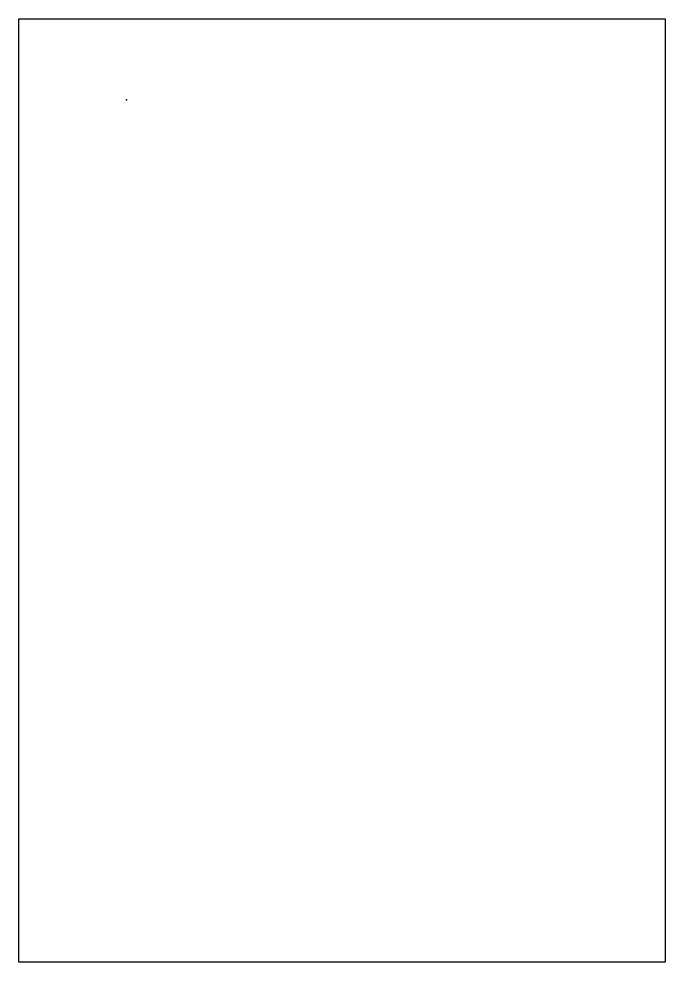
# Model space of a CAD drawing. Header units: millimetres. Extents: x -2 to 10, y -16 to 1.5.
import ezdxf

# ---------------------------------------------------------------- set-up
doc = ezdxf.new("R2010")
doc.units = ezdxf.units.MM
doc.layers.get('0').update_dxf_attribs({"linetype": 'CONTINUOUS'})

msp = doc.modelspace()

# ---------------------------------------------------------------- linework, layer by layer
msp.add_lwpolyline([(10, -16), (-2, -16), (-2, 1.5), (10, 1.5)], close=True)
msp.add_point((0, 0))

doc.saveas('drawing.dxf')
